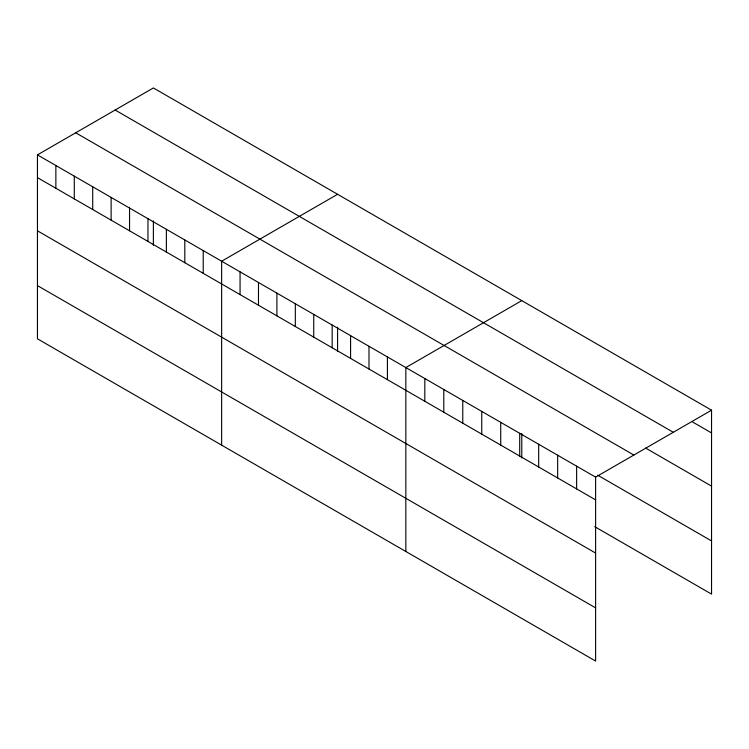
<?xml version="1.0" encoding="UTF-8"?>
<svg xmlns="http://www.w3.org/2000/svg" width="749" height="749" viewBox="0 0 749 749"><rect width="100%" height="100%" fill="white"/><g stroke="black" fill="none" stroke-linecap="round" stroke-linejoin="round"><path stroke-width="1.12" d="M37.45 154.884L595.614 477.132L595.614 661.058L37.45 338.81L37.45 154.884L153.386 87.942L711.55 410.19L711.55 594.116L594.687 526.65M337.584 194.281L221.638 261.223L221.638 445.149M521.772 300.63L405.836 367.562L405.836 551.489M595.614 477.132L711.55 410.19M692.572 421.977L711.55 432.931M115.131 110.028L673.285 432.285M645.629 448.061L711.55 486.129M75.715 132.788L633.869 455.046M597.683 475.194L711.55 540.928M37.45 177.616L595.614 499.873M37.45 230.814L595.614 553.062M37.45 285.612L595.614 607.87M576.636 466.178L576.636 488.91M557.659 455.214L557.659 477.956M538.681 444.26L538.681 467.002M521.772 433.577L521.772 457.957M519.703 433.306L519.703 456.047M500.725 422.352L500.725 445.084M481.747 411.388L481.747 434.13M462.77 400.434L462.77 423.176M443.792 389.48L443.792 412.222M424.814 378.526L424.814 401.258M387.42 356.927L387.42 379.668M368.995 346.3L368.995 369.032M350.579 335.664L350.579 358.406M337.584 327.238L337.584 351.618M332.163 325.029L332.163 347.77M313.737 314.393L313.737 337.134M295.321 303.757L295.321 326.498M276.905 293.121L276.905 315.863M258.48 282.495L258.48 305.227M240.064 271.859L240.064 294.6M203.222 250.587L203.222 273.329M184.806 239.952L184.806 262.693M166.381 229.316L166.381 252.057M153.386 220.899L153.386 245.269M147.965 218.689L147.965 241.421M129.549 208.053L129.549 230.795M111.124 197.418L111.124 220.159M92.707 186.782L92.707 209.523M74.291 176.146L74.291 198.888M55.866 165.51L55.866 188.252"/></g></svg>
